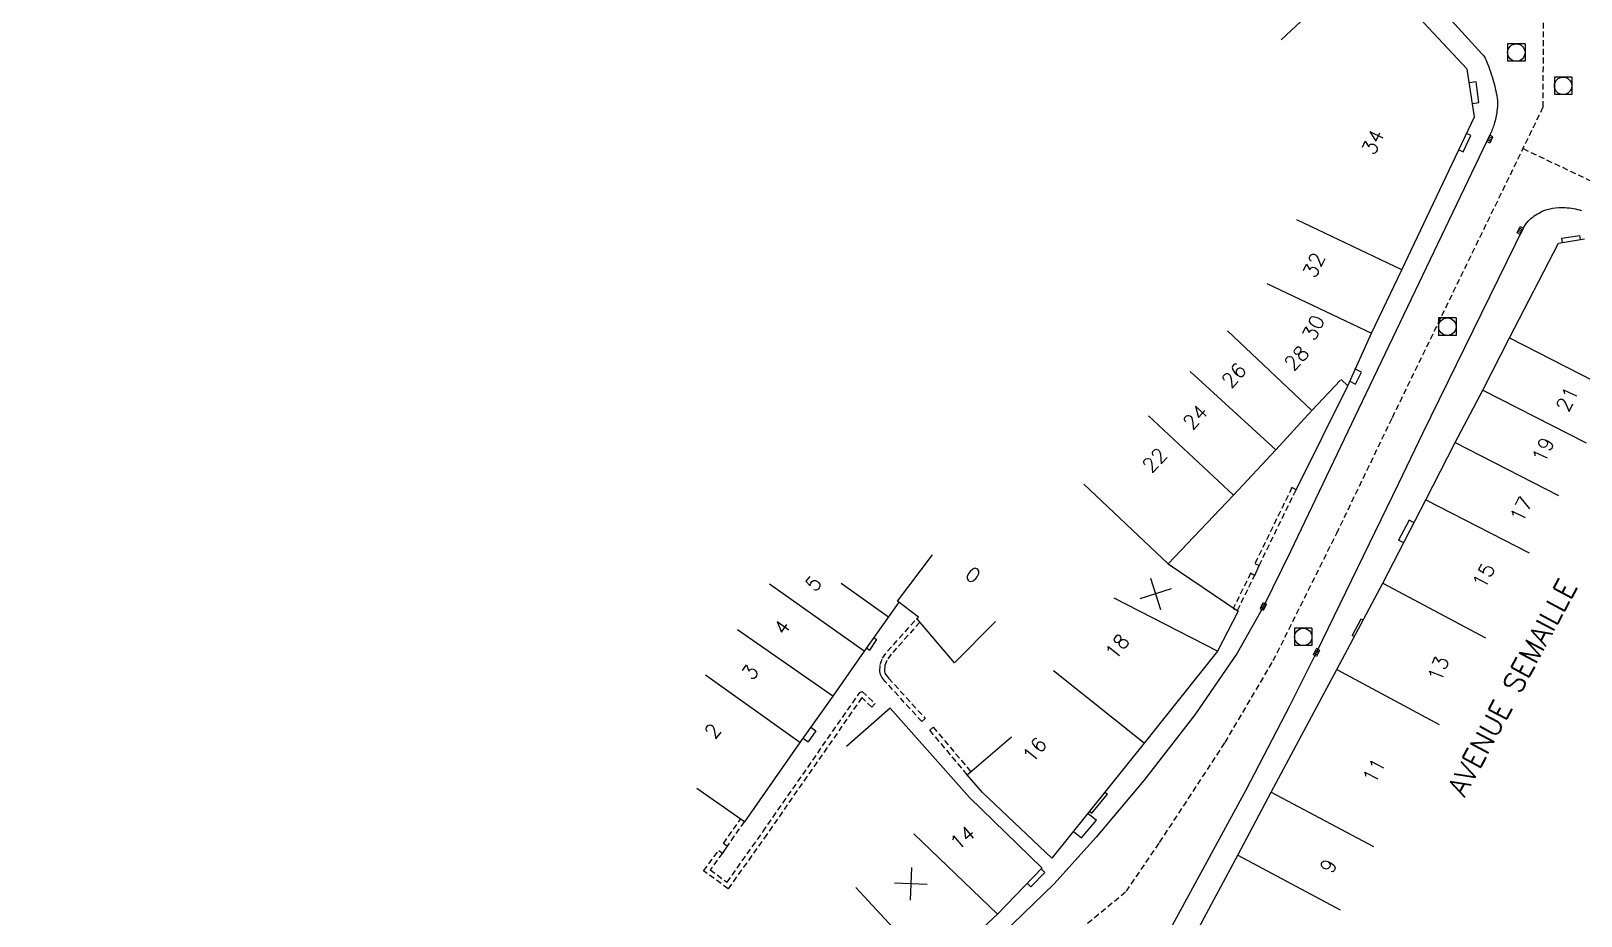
# Model space of a CAD drawing. Header units: millimetres. Extents: x 119599 to 135000, y 124063 to 131000.
# Drawn here: x 134270 to 134403.5, y 130403.4 to 130479.6 of the extents above; entities that cross this region are included whole.
import ezdxf
from ezdxf.enums import TextEntityAlignment as Align

# ---------------------------------------------------------------- set-up
doc = ezdxf.new("R2010")
doc.units = ezdxf.units.MM
doc.linetypes.add('DASHED', pattern=[0.75, 0.5, -0.25])
doc.layers.get('0').update_dxf_attribs({"linetype": 'CONTINUOUS'})
for name, color, linetype in [('W0001', 6, 'DASHED'), ('W0008', 7, 'CONTINUOUS'), ('W0100', 7, 'CONTINUOUS'), ('W0105', 7, 'CONTINUOUS'), ('W0112', 1, 'DASHED'), ('W0400', 7, 'CONTINUOUS'), ('W0420', 7, 'CONTINUOUS'), ('W0989', 7, 'CONTINUOUS'), ('W0991', 7, 'CONTINUOUS'), ('W1102', 7, 'CONTINUOUS')]:
    doc.layers.add(name, color=color, linetype=linetype)
doc.styles.get("Standard").update_dxf_attribs({"font": 'romans.shx', "width": 0.85})

# ---------------------------------------------------------------- blocks, each defined once
blk = doc.blocks.new('T400')
for p, q in [((-0.15, 0.3), (0.15, 0.3)), ((-0.15, -0.25), (-0.15, 0.3)), ((-0.15, 0.15), (0.15, 0.15)), ((-0.15, 0), (0.15, 0)), ((0.15, 0.3), (0.15, -0.25)), ((-0.15, -0.15), (0.15, -0.15)), ((-0.15, -0.25), (-0.15, -0.3)), ((-0.15, -0.3), (0.15, -0.3)), ((0.15, -0.3), (0.15, -0.25))]:
    blk.add_line(p, q)
blk = doc.blocks.new('T420')
for p, q in [((0.75, 0.75), (-0.75, 0.75)), ((-0.75, 0.75), (-0.75, -0.75)), ((0.75, 0.75), (0.75, -0.75)), ((0.75, -0.75), (-0.75, -0.75))]:
    blk.add_line(p, q)
blk.add_ellipse((0, 0), major_axis=(-0.53, 0.53), ratio=1, start_param=3.926991, end_param=10.210176)
blk = doc.blocks.new('t991o')
at = {"color": 0, "linetype": 'Continuous'}
for p, q in [((-1, 1), (1, -1)), ((-1, -1), (1, 1))]:
    blk.add_line(p, q, dxfattribs=at)

msp = doc.modelspace()

# ---------------------------------------------------------------- linework, layer by layer
at = {"layer": 'W0001'}
for points in [[(134387.29, 130446.33), (134400.28, 130473.08), (134400.3, 130481.38)], [(134398.54, 130469.49), (134405.5, 130466.18), (134437.14, 130436.28), (134468.85, 130405.98), (134472.79, 130402.56), (134475.89, 130399.21), (134477.76, 130396.82), (134481.82, 130391.02), (134493.19, 130374.15), (134506.55, 130354.54), (134512.56, 130343.8), (134526.76, 130319.04), (134529.79, 130314.2), (134532.9, 130310.24), (134540.52, 130301.08), (134543.1, 130299.53), (134548.13, 130297.79), (134554.03, 130296.71), (134552.39, 130279.83), (134549.64, 130250)], [(134262.13, 130380.89), (134270.15, 130381.12), (134275.91, 130381.01), (134283.49, 130380.57), (134289.09, 130380.02), (134294.55, 130379.3), (134298.57, 130378.54), (134301.84, 130377.69), (134306.17, 130376.39), (134314.4, 130374.61), (134318.85, 130373.63), (134322.74, 130373.25), (134326.88, 130374.13), (134329.84, 130375.47), (134335.03, 130379.73), (134339.2, 130383.72), (134347.45, 130391.61), (134351.78, 130395.11), (134364.37, 130405.51), (134367.24, 130409.71), (134372.88, 130418.33), (134377.03, 130425.38), (134382.49, 130436.35), (134387.29, 130446.33)]]:
    msp.add_lwpolyline(points, dxfattribs=at)
at = {"layer": 'W0008'}
for points in [[(134388.84, 130484.43), (134395, 130477.67, -0.083837), (134395.33, 130477.16, -0.02832), (134395.94, 130475.47, -0.03699), (134396.3, 130473.85, -0.064569), (134396.31, 130472.9, -0.037499), (134396.09, 130471.73, -0.044858), (134395.74, 130470.79), (134384.68, 130447.69)], [(134389.9, 130444.98), (134398.61, 130462.71, -0.101093), (134399.13, 130463.39, -0.067548), (134400.2, 130464.09, -0.070341), (134401.07, 130464.36, -0.058519), (134402.17, 130464.41, -0.052303), (134403.58, 130464.17, -0.120464)]]:
    msp.add_lwpolyline(points, format="xyb", dxfattribs=at)
for points in [[(134394.18, 130473.38), (134394.74, 130473.46), (134394.49, 130475.25), (134393.92, 130475.17)], [(134393.01, 130469.39), (134393.38, 130469.21), (134394.05, 130470.61), (134393.67, 130470.79)], [(134401.95, 130461.4), (134401.88, 130461.77), (134403.4, 130462.01), (134403.46, 130461.66)], [(134383.55, 130449.48), (134384.11, 130449.21), (134384.63, 130450.24), (134384.04, 130450.52)], [(134384.68, 130447.69), (134378.51, 130434.78), (134376.17, 130430.05), (134373.91, 130426.01), (134370.27, 130420.72), (134365.89, 130415.05), (134361.77, 130410.17), (134358.13, 130406.11), (134344.79, 130393.23), (134331.25, 130380.27), (134329.84, 130379.13), (134326.84, 130377.36), (134322.71, 130376.45), (134320.55, 130376.45), (134317.08, 130377.11), (134312.46, 130378.31), (134308.18, 130379.51), (134300.52, 130381.3), (134294.59, 130382.39), (134286.59, 130383.33), (134279.34, 130383.87), (134272.8, 130384.16), (134269.72, 130384.16)], [(134386.21, 130340.97), (134383.28, 130347.76), (134380.43, 130353.93), (134366.3, 130383.57), (134365.23, 130385.98), (134364.78, 130388.44), (134364.57, 130391.38), (134364.84, 130394.44), (134365.45, 130396.47), (134366.23, 130398.67), (134374.69, 130414.25), (134378.49, 130421.54), (134380.75, 130426.08), (134387.84, 130440.67), (134389.9, 130444.98)]]:
    msp.add_lwpolyline(points, dxfattribs=at)
at = {"layer": 'W0100'}
msp.add_line((134353.1, 130428.74), (134349.56, 130425.2), dxfattribs=at)
for points in [[(134383.45, 130449.06), (134385.49, 130453.58), (134388.09, 130459.05), (134394.36, 130472.23), (134393.74, 130476.33), (134385, 130485.71), (134381.66, 130489.26), (134378.11, 130493.06), (134371.31, 130500.4), (134366.32, 130503.51), (134362.13, 130506.13), (134356.37, 130509.83), (134353.98, 130511.36), (134349.83, 130514.02), (134345.63, 130516.64), (134342.98, 130512.41)], [(134392.7, 130444.16), (134395.08, 130448.69), (134397.38, 130453.18), (134401.59, 130461.34), (134403.82, 130461.72)], [(134382.83, 130449.55), (134380.36, 130446.93), (134377.24, 130443.53), (134373.59, 130439.63), (134370.18, 130436.03), (134367.98, 130433.71), (134374, 130429.65), (134372.21, 130426.18), (134365.91, 130418.27), (134357.94, 130408.35), (134351.99, 130414.02), (134350.67, 130415.55), (134354.47, 130418.81)], [(134371.01, 130388.72), (134366.01, 130388.74), (134366.03, 130393.75), (134368.38, 130398.12), (134371.06, 130403.21), (134373.96, 130408.62), (134376.83, 130414.03), (134382.5, 130424.6), (134386.47, 130432.06), (134390.18, 130439.24), (134392.7, 130444.16)], [(134349.56, 130425.2), (134346.31, 130429), (134346.46, 130429.13), (134344.65, 130430.51), (134347.68, 130434.48)], [(134339.8, 130432.04), (134343.88, 130429.15), (134341.79, 130426.18), (134339.09, 130422.31), (134336.25, 130418.33), (134331.47, 130411.49), (134327.37, 130414.36)], [(134357.09, 130407.51), (134350.85, 130413.57), (134344.02, 130421.28), (134340.27, 130417.97)], [(134357.11, 130407.53), (134353.28, 130403.53), (134347.87, 130398.51), (134343.5, 130394.41), (134340.32, 130391.15), (134337.24, 130387.98), (134333.75, 130384.62), (134329.98, 130380.96), (134326.73, 130379.51), (134323.85, 130378.96), (134320.47, 130379.2), (134317.81, 130379.97), (134295.85, 130385.11)]]:
    msp.add_lwpolyline(points, dxfattribs=at)
at = {"layer": 'W0105'}
for p, q in [((134379, 130440.09), (134383.45, 130449.06)), ((134382.88, 130449.6), (134383.45, 130449.06)), ((134388.73, 130437.47), (134387.8, 130435.77)), ((134389.15, 130437.25), (134388.73, 130437.47)), ((134388.26, 130435.53), (134387.8, 130435.77)), ((134375.45, 130432.72), (134375.81, 130433.58)), ((134344.76, 130430.4), (134343.88, 130429.15)), ((134384.58, 130428.96), (134383.82, 130427.53)), ((134384.77, 130428.86), (134384.58, 130428.96)), ((134342.84, 130427.21), (134342.24, 130426.29)), ((134342.62, 130427.36), (134342.84, 130427.21)), ((134384.01, 130427.43), (134383.82, 130427.53)), ((134341.99, 130426.47), (134342.24, 130426.29)), ((134337.61, 130419.32), (134336.97, 130418.38)), ((134337.18, 130419.63), (134337.61, 130419.32)), ((134336.52, 130418.7), (134336.97, 130418.38)), ((134361.41, 130412.24), (134362.74, 130413.88)), ((134362.52, 130414.05), (134362.74, 130413.88)), ((134360.52, 130410.1), (134361.79, 130411.63)), ((134361.05, 130412.22), (134361.79, 130411.63)), ((134361.2, 130412.41), (134361.41, 130412.24)), ((134359.8, 130410.67), (134360.52, 130410.1)), ((134329.99, 130409.39), (134329.58, 130408.78)), ((134357.34, 130407.13), (134356.14, 130405.9)), ((134357.02, 130407.44), (134357.34, 130407.13)), ((134355.83, 130406.2), (134356.14, 130405.9))]:
    msp.add_line(p, q, dxfattribs=at)
at = {"layer": 'W0112'}
for p, q in [((134375.81, 130433.58), (134378.99, 130440.1)), ((134378.99, 130440.1), (134378.63, 130440.28)), ((134373.94, 130429.7), (134375.42, 130432.72)), ((134375.42, 130432.72), (134375.07, 130432.9)), ((134343.81, 130426.19), (134346.3, 130428.98)), ((134346.3, 130428.98), (134346.38, 130428.91)), ((134341.62, 130422.71), (134342.72, 130421.65)), ((134347.43, 130419.39), (134347.73, 130419.65)), ((134350.67, 130415.55), (134347.43, 130419.39)), ((134347.73, 130419.65), (134350.98, 130415.81)), ((134329.66, 130409.63), (134331.14, 130411.73)), ((134331.46, 130411.5), (134329.99, 130409.4)), ((134329.99, 130409.4), (134329.66, 130409.63))]:
    msp.add_line(p, q, dxfattribs=at)
for points in [[(134378.63, 130440.28), (134375.45, 130433.75), (134375.81, 130433.58)], [(134375.07, 130432.9), (134373.58, 130429.87), (134373.94, 130429.7)], [(134346.57, 130428.69), (134344.12, 130425.93), (134343.73, 130425.4), (134343.56, 130424.95), (134343.54, 130424.48), (134343.57, 130424.31), (134343.65, 130424.17), (134343.89, 130423.87)], [(134346.76, 130420.12), (134343.58, 130423.61), (134343.32, 130423.95), (134343.19, 130424.17), (134343.13, 130424.45), (134343.16, 130425.03), (134343.37, 130425.59), (134343.81, 130426.19)], [(134343.89, 130423.87), (134347.05, 130420.39), (134346.76, 130420.12)], [(134341.59, 130422.19), (134333.4, 130410.41), (134330.08, 130405.72), (134327.95, 130407.27)], [(134329.58, 130408.79), (134328.51, 130407.35), (134329.99, 130406.28), (134333.07, 130410.64), (134341.42, 130422.64), (134341.62, 130422.71)], [(134342.72, 130421.65), (134342.44, 130421.37), (134341.59, 130422.19)], [(134327.95, 130407.27), (134329.26, 130409.02), (134329.58, 130408.79)]]:
    msp.add_lwpolyline(points, dxfattribs=at)
at = {"layer": 'W1102'}
for p, q in [((134380.36, 130446.93), (134373.09, 130453.79)), ((134377.24, 130443.53), (134369.87, 130450.29)), ((134373.59, 130439.63), (134366.29, 130446.46)), ((134392.7, 130444.16), (134401.6, 130439.6)), ((134367.98, 130433.71), (134360.71, 130440.57)), ((134390.18, 130439.24), (134399.07, 130434.66)), ((134341.79, 130426.18), (134333.62, 130431.96)), ((134386.47, 130432.06), (134395.3, 130427.35)), ((134372.21, 130426.18), (134363.32, 130430.77)), ((134339.09, 130422.31), (134330.89, 130428.04)), ((134365.91, 130418.27), (134358.09, 130424.5)), ((134382.5, 130424.6), (134391.31, 130419.88)), ((134336.25, 130418.33), (134328.11, 130424.13)), ((134376.83, 130414.03), (134385.66, 130409.35)), ((134353.28, 130403.53), (134346.06, 130410.46)), ((134373.96, 130408.62), (134382.78, 130403.9)), ((134347.87, 130398.51), (134341.06, 130405.84))]:
    msp.add_line(p, q, dxfattribs=at)
at = {"layer": 'W1102', "flags": 128}
for points in [[(134385, 130485.71), (134377.7, 130478.87)], [(134388.09, 130459.05), (134379.06, 130463.35)], [(134376.46, 130457.87), (134385.49, 130453.58)], [(134397.38, 130453.18), (134405.83, 130448.84)], [(134395.08, 130448.69), (134403.98, 130444.13)]]:
    msp.add_lwpolyline(points, dxfattribs=at)

# ---------------------------------------------------------------- block references
at = {"layer": 'W0400'}
for p, rotation in [((134395.68, 130470.31), 154.5679328205687), ((134398.3, 130462.43), 154.0161467539917), ((134376.17, 130430.05), 333.665353964793), ((134380.75, 130426.08), 153.4785002410994)]:
    msp.add_blockref('T400', p, dxfattribs=dict(at, rotation=rotation))
at = {"layer": 'W0420'}
for p in [(134397.96, 130477.77), (134401.99, 130474.9), (134392.02, 130454.15), (134379.61, 130427.42)]:
    msp.add_blockref('T420', p, dxfattribs=at)
at = {"layer": 'W0991'}
for p, rotation in [((134366.88, 130431.13), 242.7153184641484), ((134345.81, 130406.15), 222.8689743318293)]:
    msp.add_blockref('t991o', p, dxfattribs=dict(at, rotation=rotation))

# ---------------------------------------------------------------- texts
at = {"layer": 'W0989'}
msp.add_text('AVENUE SEMAILLE', height=1.75, rotation=61.7859, dxfattribs=at).set_placement((134397.6, 130423.08), align=Align.MIDDLE)
at = {"layer": 'W0991'}
for s, rotation, p in [('34', 64.6106, (134385.61, 130470.07)), ('32', 64.6106, (134380.53, 130459.46)), ('30', 64.6106, (134380.49, 130454.06)), ('28', 46.6641, (134379.03, 130451.44)), ('26', 47.4848, (134373.64, 130449.96)), ('21', 64.6106, (134402.34, 130447.92)), ('24', 46.9161, (134370.31, 130446.36)), ('22', 46.4953, (134366.81, 130442.65)), ('19', 64.6106, (134400.26, 130443.54)), ('17', 62.8771, (134398.38, 130438.41)), ('5', 49.5843, (134337.41, 130432.01)), ('0', 322.6976, (134351.16, 130432.76)), ('15', 62.7319, (134395.15, 130432.7)), ('4', 55.1009, (134334.7, 130428.25)), ('18', 51.4867, (134363.58, 130426.59)), ('3', 54.5433, (134331.97, 130424.38)), ('13', 68.914, (134391.24, 130424.68)), ('2', 51.3964, (134328.75, 130419.31)), ('16', 51.2017, (134356.47, 130417.7)), ('11', 61.7861, (134385.7, 130415.91)), ('14', 39.5725, (134350.25, 130410.11)), ('9', 62.082, (134381.77, 130407.69))]:
    msp.add_text(s, height=1.25, rotation=rotation, dxfattribs=at).set_placement(p, align=Align.MIDDLE)

doc.saveas('drawing.dxf')
